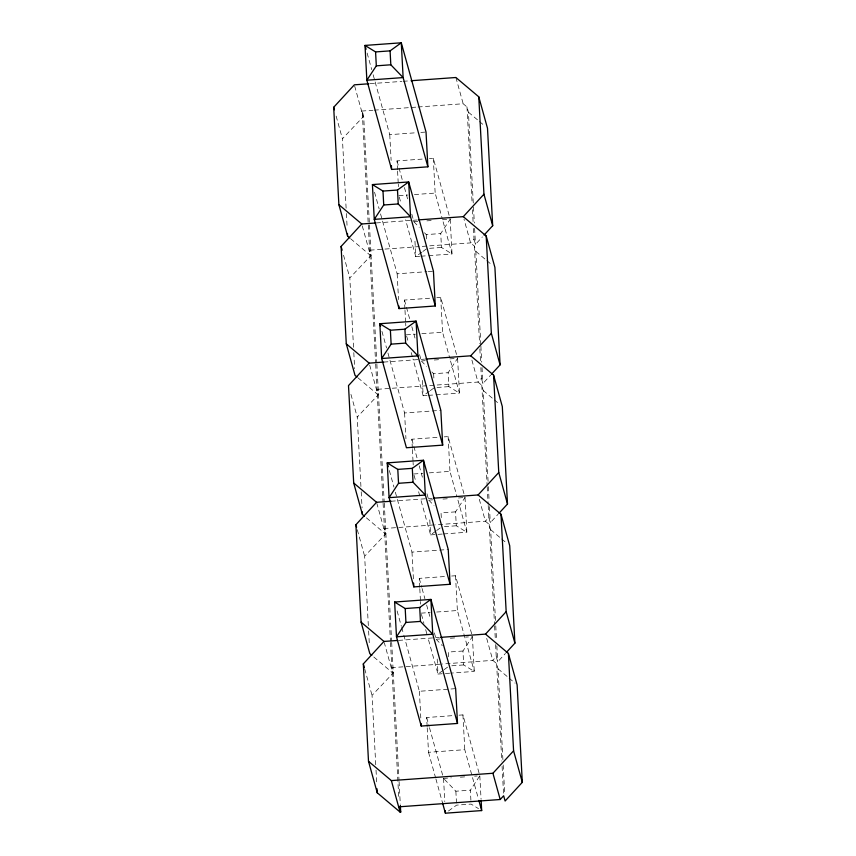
<?xml version="1.0" encoding="UTF-8"?>
<svg xmlns="http://www.w3.org/2000/svg" width="856" height="856" viewBox="0 0 856 856"><rect width="100%" height="100%" fill="white"/><g stroke="black" fill="none" stroke-linecap="round" stroke-linejoin="round"><path stroke-width="0.64" stroke-dasharray="4.28 3.21" d="M450.192 219.179L452.043 253.965L441.482 247.459L440.744 233.549L450.192 219.179L433.307 158.285L429.423 158.563M457.596 358.332L459.447 393.118L448.886 386.612L448.148 372.702L457.596 358.332L440.712 297.439L436.828 297.717M465.011 497.486L466.862 532.272L456.291 525.777L455.553 511.856L465.011 497.486L448.116 436.592L444.232 436.87M472.416 636.639L474.267 671.425L463.706 664.93L462.957 651.009L472.416 636.639L465.932 637.11M470.907 800.285L470.372 790.163L479.82 775.793L474.641 776.167M346.113 208.158L342.421 138.768L363.672 116.288L369.385 223.63M353.528 347.311L349.826 277.922L371.076 255.441L369.621 250.187M473.454 228.477L474.021 239.156L470.575 242.901L369.022 250.23M474.021 239.156L475.476 244.409L482.356 236.93M360.932 486.465L357.241 417.075L378.48 394.595L377.025 389.341M480.858 367.631L481.425 378.309L477.98 382.054L376.437 389.384M481.425 378.309L482.88 383.563L490.627 375.142M368.337 625.618L364.645 556.229L385.895 533.748L384.44 528.494M488.198 505.447L488.83 517.463L485.395 521.208L434.912 524.856M488.83 517.463L490.285 522.716L498.031 514.296M375.741 764.772L372.05 695.393L393.3 672.902L391.845 667.648M495.603 644.6L496.245 656.616L492.799 660.361L442.317 664.01M496.245 656.616L497.7 661.87L505.436 653.449M421.88 252.178L415.781 256.586L405.573 219.799M422.907 251.45L426.973 248.508M429.295 391.331L423.185 395.74L412.977 358.953M430.311 390.604L434.377 387.661M435.683 531.223L430.589 534.893L420.392 498.106M436.699 530.485L441.792 526.815M443.087 670.376L437.994 674.047L427.797 637.26M444.104 669.638L449.197 665.968M448.458 810.996L456.601 805.132L471.11 804.084L478.504 808.631M370.166 83.685L401.817 81.406M403.133 81.309L409.735 80.828M361.617 111.077L372.841 110.264M374.168 110.167L416.679 107.096M418.006 107L463.171 103.747L466.98 106.957L468.435 112.211L473.411 205.686M373.141 74.739L389.758 134.66L415.663 132.787M420.842 132.412L426.031 132.038M397.516 169.927L397.034 160.907L424.244 158.938M398.885 195.692L407.959 195.04M414.432 194.569L435.158 193.071L442.199 218.441M376.255 222.935L411.864 220.367M413.18 220.27L417.14 219.981M411.811 214.182L413.93 221.79L417.814 221.511M426.877 220.859L433.35 220.388M442.424 219.735L447.602 219.361M424.48 232.768L426.235 234.598L440.744 233.549M429.616 248.315L441.482 247.459M419.665 256.297L415.781 256.586L414.818 238.546M420.959 256.212L427.433 255.741M428.728 255.644L452.043 253.965L442.541 219.714M380.546 213.893L397.163 273.813L426.962 271.662M428.257 271.566L433.436 271.192M404.92 309.08L404.449 300.06L431.649 298.091M406.3 334.846L415.363 334.193M421.837 333.722L442.563 332.224L449.603 357.594M383.659 362.088L424.544 359.135M419.568 354.609L421.334 360.954L425.218 360.665M434.281 360.012L440.765 359.541M449.828 358.889L456.302 358.429M431.884 371.921L433.639 373.751L448.148 372.702M437.02 387.479L448.886 386.612M427.069 395.461L423.185 395.74L422.222 377.699M428.364 395.365L434.837 394.894M436.132 394.798L459.447 393.118L449.956 358.867M387.961 353.046L404.578 412.966L440.84 410.345M412.335 448.234L411.854 439.214L439.053 437.245M413.705 473.999L422.768 473.347M429.252 472.876L449.967 471.378L457.008 496.748M391.064 501.242L431.948 498.299M426.984 493.762L428.738 500.107L432.622 499.818M442.991 499.069L449.464 498.609M458.527 497.957L463.717 497.582M455.553 511.856L441.043 512.905L441.322 517.966M383.841 528.537L433.585 524.953M444.425 526.633L456.291 525.777M442.252 534.048L430.589 534.893L429.701 518.137M443.547 533.951L466.862 532.272L457.361 498.021M395.365 492.2L411.982 552.12L448.244 549.499M419.74 587.387L419.258 578.367L446.458 576.398M451.636 576.024L455.531 575.746L472.063 635.366M421.109 613.153L430.172 612.5M436.656 612.029L457.382 610.531L474.267 671.425L450.952 673.116M398.479 640.395L439.363 637.452M434.388 632.916L436.143 639.261L440.027 638.972M450.395 638.234L456.869 637.763M462.957 651.009L448.458 652.058L448.726 657.119M391.245 667.691L440.99 664.106M451.829 665.786L463.706 664.93M449.657 673.201L437.994 674.047L437.106 657.301M403.829 635.184L419.387 691.274L455.66 688.652M427.144 726.541L426.663 717.521L453.862 715.552M459.051 715.177L462.935 714.899L479.467 774.52M427.208 727.825L428.514 752.306L464.787 749.685L478.504 799.162M429.477 727.664L443.547 778.414L451.326 777.847M460.389 777.195L465.568 776.82M444.435 779.324L455.863 791.212L470.372 790.163M468.435 112.211L478.472 120.675M479.478 121.52L484.485 125.757M480.826 344.84L475.85 251.364L474.385 246.111L470.575 242.901L463.995 219.147M475.85 251.364L485.876 259.828M486.882 260.673L491.9 264.911M350.596 238.696L370.477 255.484L362.088 225.235M488.081 481.318L483.255 390.518L481.8 385.275L477.98 382.054L471.399 358.311M483.255 390.518L493.281 398.982M494.286 399.827L499.305 404.064M358.001 377.849L377.892 394.637L369.503 364.389M495.496 620.472L490.659 529.671L489.204 524.428L485.395 521.208L478.804 497.464M490.659 529.671L500.685 538.135M501.691 538.98L506.709 543.218M366.4 517.848L385.296 533.791L376.908 503.542M502.9 759.625L498.064 668.825L496.608 663.582L492.799 660.361L486.208 636.618M498.064 668.825L508.1 677.289M509.095 678.145L515.119 683.216M373.805 657.001L392.701 672.944L384.312 642.696M413.93 221.79L419.205 227.279M421.334 360.954L426.609 366.432M428.738 500.107L434.013 505.586M436.143 639.261L442.295 645.659M455.895 77.5L463.171 103.747M367.128 53.072L371.729 69.636M397.034 160.907L402.662 181.204M404.428 187.539L407.595 198.956M399.238 196.955L401.004 203.3M363.672 116.288L362.216 111.034L368.208 223.684M354.684 86.082L363.072 116.33M374.543 192.226L379.133 208.8M404.449 300.06L410.078 320.358M411.832 326.692L415 338.109M406.654 336.119L408.408 342.454M411.222 352.608L412.624 357.68M336.14 116.095L342.421 138.768M381.947 331.379L386.538 347.953M411.854 439.214L417.482 459.512M419.237 465.857L422.757 478.536M414.058 475.273L415.813 481.607M418.627 491.761L420.039 496.833M343.545 255.249L349.826 277.922M389.352 470.533L393.953 487.107M419.258 578.367L421.719 587.248M422.072 588.511L424.886 598.665M426.641 605.01L430.161 617.69M421.462 614.426L423.923 623.307M425.678 629.642L427.444 635.987M350.949 394.402L357.241 417.075M397.109 610.959L401.357 626.26M401.71 627.534L403.476 633.911M426.663 717.521L429.124 726.402M428.514 752.306L435.554 777.676M435.907 778.949L442.584 803.056M357.305 529.778L364.645 556.229M364.71 668.932L372.05 695.393M473.486 207.013L474.342 223.042M474.62 228.381L475.476 244.409M480.89 346.177L481.746 362.195M482.024 367.534L482.88 383.563M488.369 486.657L489.151 501.349M489.439 506.688L490.285 522.716M495.774 625.811L496.555 640.502M496.844 645.841L497.7 661.87M503.178 764.975L504.751 794.347M466.98 106.957L472.105 203.107M472.459 209.784L473.165 223.138M474.385 246.111L479.574 343.598M479.863 348.938L480.569 362.291M481.8 385.275L487.128 485.416M487.203 486.754L488.123 504.109M489.204 524.428L494.533 624.57M494.608 625.907L495.314 639.261M496.608 663.582L501.798 761.059M502.087 766.398L503.649 795.77M479.82 775.793L481.051 798.98M433.307 158.285L435.158 193.071M440.712 297.439L442.563 332.224M448.116 436.592L449.967 471.378M455.531 575.746L457.382 610.531M462.935 714.899L464.787 749.685M426.235 234.598L426.502 239.659M433.639 373.751L433.906 378.812M455.863 791.212L456.537 803.859M443.547 778.414L444.788 801.601M397.591 171.211L398.2 182.81M398.275 184.094L398.415 186.672M404.995 310.364L405.616 321.963M405.68 323.247L405.819 325.826M412.399 449.518L413.02 461.117M413.084 462.401L413.223 464.979M419.804 588.671L420.424 600.27M420.489 601.554L420.628 604.133M389.758 134.66L391.128 160.425M397.163 273.813L398.532 299.579M404.578 412.966L405.947 438.732M411.982 552.12L413.491 580.464M419.387 691.274L420.895 719.618M369.46 224.957L376.79 362.784M376.865 364.11L384.194 501.937M384.269 503.264L391.609 641.091M391.674 642.417L399.014 780.244M399.078 781.571L400.287 804.105M368.283 225.01L375.624 362.837M375.688 364.164L383.028 501.99M383.092 503.317L390.432 641.144M390.507 642.471L398.821 798.851M346.402 213.497L347.183 228.178M353.806 352.651L354.662 368.658M361.211 491.804L362.067 507.811M368.626 630.958L369.407 645.638M376.03 770.111L376.811 784.792"/><path stroke-width="1.28" d="M365.009 45.422L375.57 51.916L376.319 65.837L366.86 80.207L391.609 169.445L427.882 166.824L426.031 132.038L401.282 42.8L365.009 45.422L366.86 80.207L403.133 77.586L427.882 166.824M372.414 184.575L382.985 191.07L383.723 204.991L374.265 219.361L399.014 308.599L435.287 305.977L433.436 271.192L408.687 181.954L372.414 184.575L374.265 219.361L410.538 216.739L435.287 305.977M380.535 326.275L379.829 323.729L390.39 330.223L391.128 344.144L381.68 358.514L406.429 447.752L442.691 445.131L440.84 410.345L416.091 321.107L379.829 323.729L381.68 358.514L417.942 355.893L442.691 445.131M388.292 466.702L387.233 462.882L397.794 469.388L398.532 483.298L389.084 497.668L413.833 586.906L450.096 584.284L448.244 549.499L423.495 460.26L387.233 462.882L389.084 497.668L425.357 495.046L450.096 584.284M394.637 602.035L405.198 608.541L405.937 622.451L396.489 636.821L421.238 726.059L457.511 723.448L455.66 688.652L430.91 599.414L394.637 602.035L396.489 636.821L432.762 634.21L457.511 723.448M349.601 237.861L347.611 236.181L338.88 204.68L333.69 107.278L354.341 84.83L368.85 83.781M357.005 377.015L355.015 375.335L346.284 343.834L341.095 246.432L361.746 223.983L374.939 223.031M418.456 219.885L463.299 216.654L483.95 194.205L478.761 96.803L455.895 77.5L411.051 80.732M484.079 235.058L492.682 225.706L487.503 128.293L478.761 96.803M383.659 362.088L369.15 363.137L348.499 385.585L353.689 482.987L362.42 514.488L364.41 516.168M425.86 359.049L470.704 355.807L491.355 333.359L486.176 235.956L463.299 216.654M491.483 374.211L500.086 364.859L494.907 267.447L486.176 235.956M371.814 655.322L369.824 653.642L361.093 622.141L355.914 524.739L376.565 502.29L391.064 501.242M433.275 498.203L478.108 494.961L498.759 472.512L493.58 375.11L470.704 355.807M498.888 513.365L507.501 504.013L502.312 406.6L493.58 375.11M400.351 805.432L400.704 812.055L400.105 812.098L377.239 792.795L368.497 761.305L363.319 663.892L383.97 641.444L397.152 640.491M440.68 637.356L485.523 634.114L506.174 611.666L500.985 514.263L478.108 494.961M506.303 652.518L514.905 643.166L509.716 545.754L500.985 514.263M368.497 761.305L391.374 780.597L492.928 773.268L513.579 750.83L508.389 653.417L485.523 634.114M400.704 812.055L399.249 806.801L500.204 799.515L503.649 795.77L505.104 801.023L522.31 782.32L517.12 684.907L508.389 653.417M390.079 50.868L401.282 42.8L403.133 77.586L390.817 64.788L390.079 50.868L375.57 51.916M397.484 190.032L408.687 181.954L410.538 216.739L398.233 203.942L397.484 190.032L382.985 191.07M404.899 329.185L416.091 321.107L417.942 355.893L405.637 343.096L404.899 329.185L390.39 330.223M412.303 468.339L423.495 460.26L425.357 495.046L413.041 482.249L412.303 468.339L397.794 469.388M419.708 607.493L430.91 599.414L432.762 634.21L420.446 621.403L419.708 607.493L405.198 608.541M376.319 65.837L390.817 64.788M383.723 204.991L398.233 203.942M391.128 344.144L405.637 343.096M398.532 483.298L413.041 482.249M405.937 622.451L420.446 621.403M442.584 803.056L445.398 813.2L481.671 810.578L481.125 800.274M338.88 204.68L361.746 223.983M346.284 343.834L369.15 363.137M353.689 482.987L376.565 502.29M361.093 622.141L383.97 641.444M483.95 194.205L492.682 225.706M491.355 333.359L500.086 364.859M498.759 472.512L507.501 504.013M365.362 46.695L366.068 49.241M506.174 611.666L514.905 643.166M513.579 750.83L522.31 782.32M333.69 107.278L334.386 109.793M492.928 773.268L500.204 799.515M341.095 246.432L342.143 250.209M478.857 800.435L481.671 810.578M355.914 524.739L356.61 527.253M363.319 663.892L364.367 667.669M391.374 780.597L400.105 812.098M445.27 810.621L445.398 813.2M391.406 165.583L391.609 169.445M398.885 306.02L399.014 308.599M413.63 583.043L413.833 586.906M421.099 723.481L421.238 726.059M347.472 233.506L347.611 236.181M362.281 511.824L362.42 514.488M377.025 788.793L377.239 792.795"/></g></svg>
